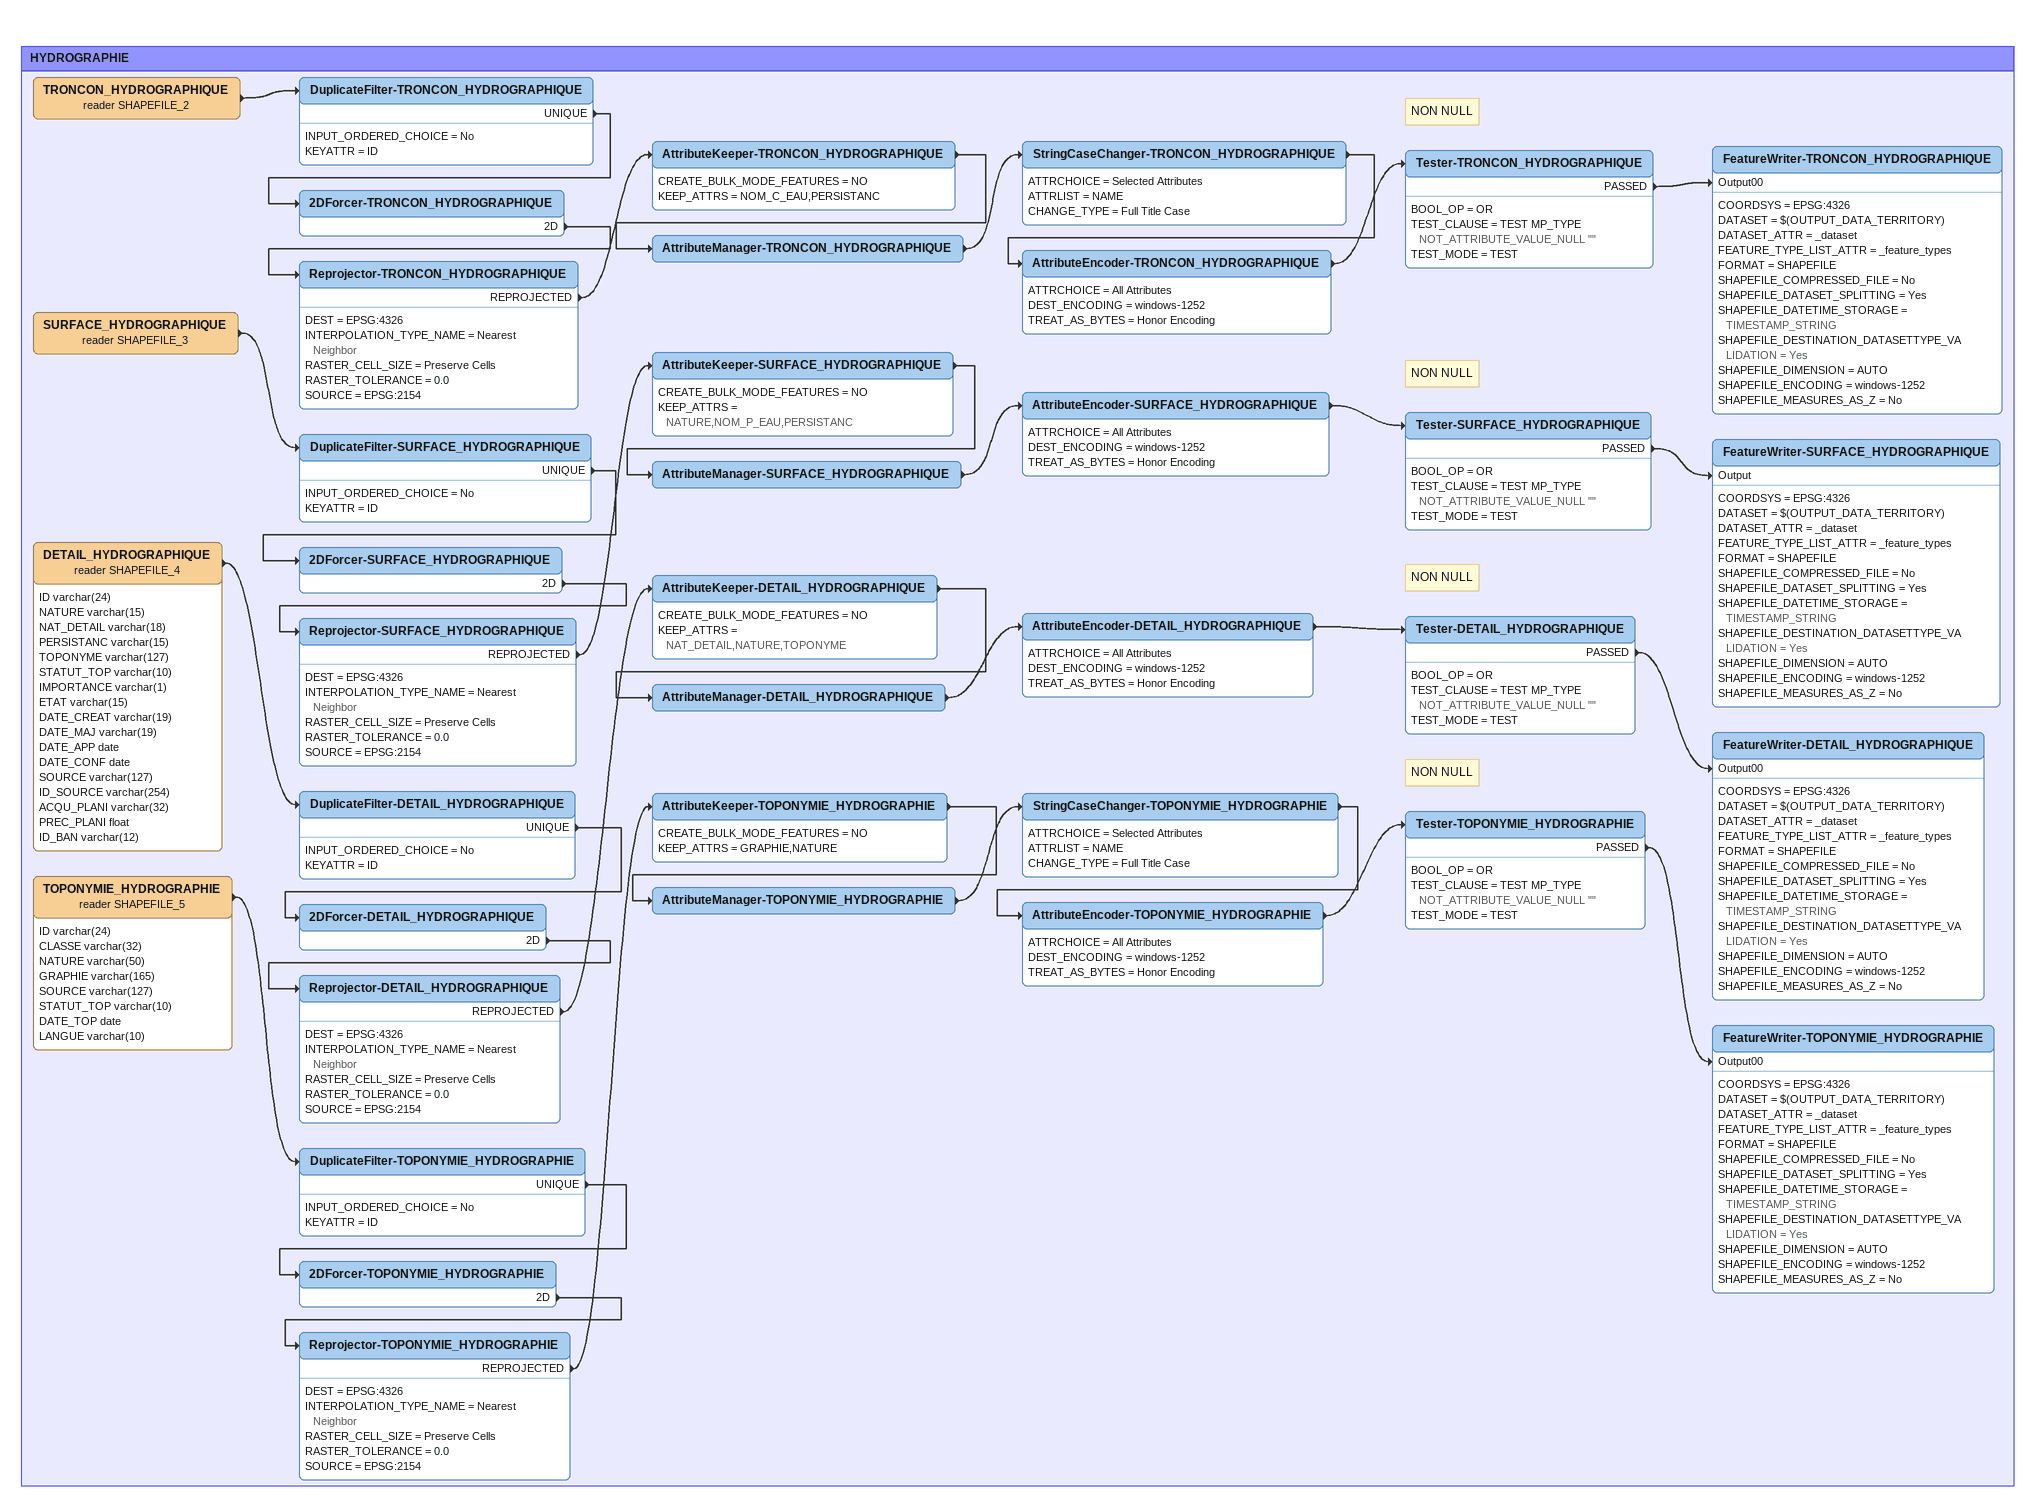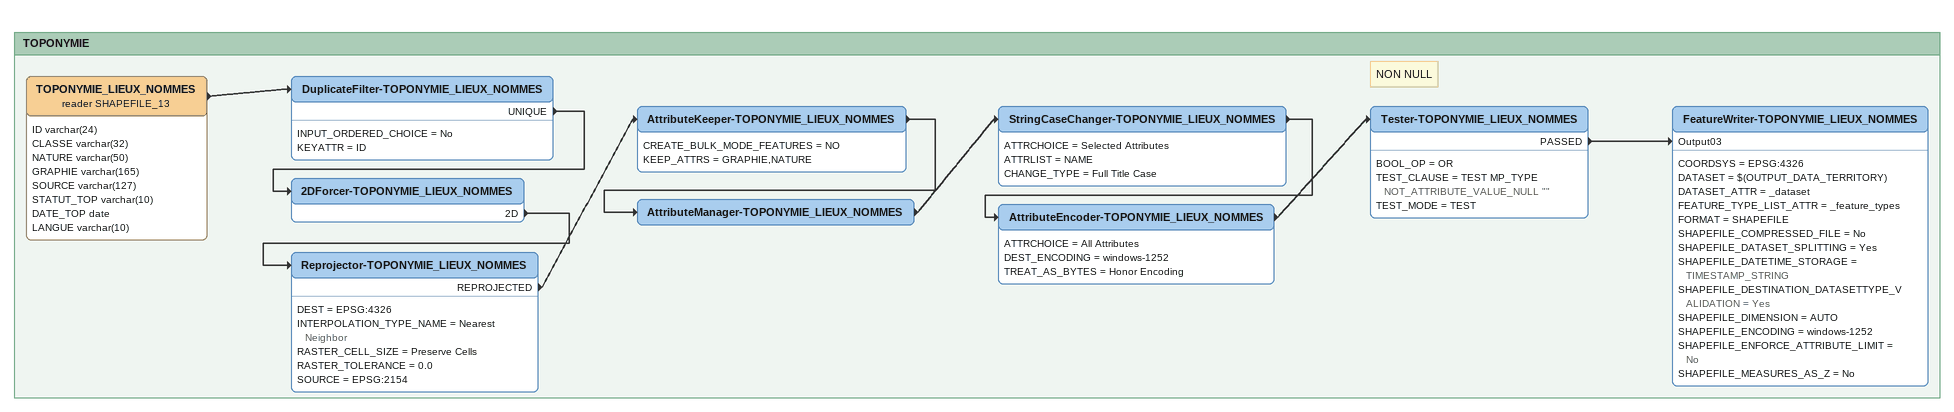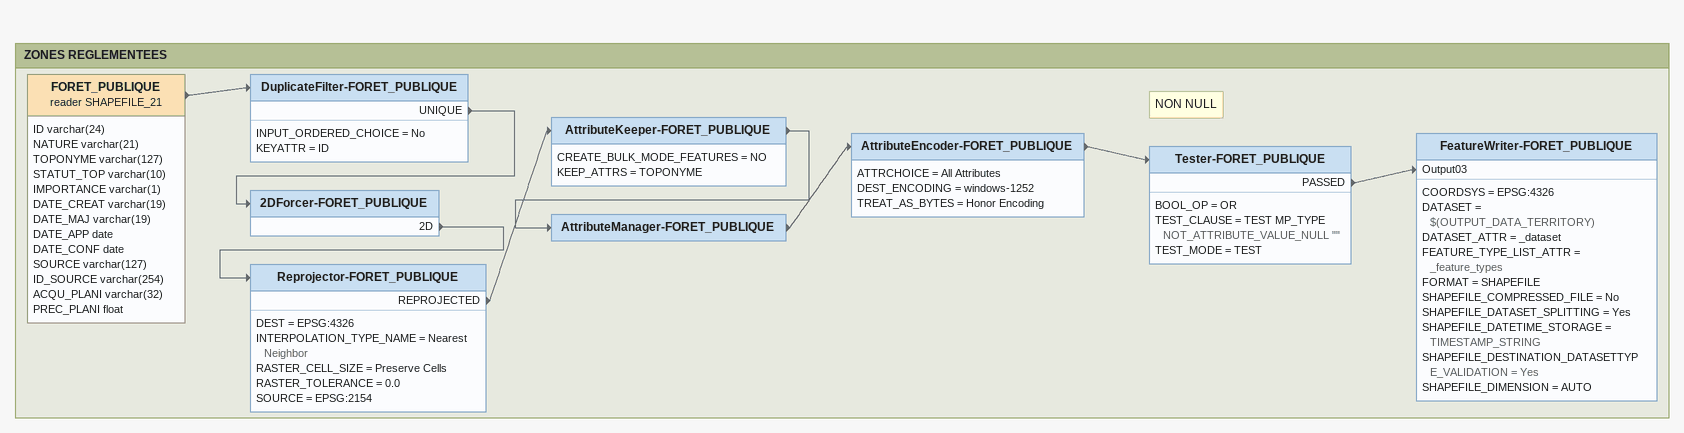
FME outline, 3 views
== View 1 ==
Bookmark: HYDROGRAPHIE
TRONCON_HYDROGRAPHIQUE (reader SHAPEFILE_2)
    -> DuplicateFilter-TRONCON_HYDROGRAPHIQUE
DuplicateFilter-TRONCON_HYDROGRAPHIQUE
    INPUT_ORDERED_CHOICE = No
    KEYATTR = ID
    UNIQUE -> 2DForcer-TRONCON_HYDROGRAPHIQUE
2DForcer-TRONCON_HYDROGRAPHIQUE
    2D -> Reprojector-TRONCON_HYDROGRAPHIQUE
Reprojector-TRONCON_HYDROGRAPHIQUE
    DEST = EPSG:4326
    INTERPOLATION_TYPE_NAME = Nearest Neighbor
    RASTER_CELL_SIZE = Preserve Cells
    RASTER_TOLERANCE = 0.0
    SOURCE = EPSG:2154
    REPROJECTED -> AttributeKeeper-TRONCON_HYDROGRAPHIQUE
AttributeKeeper-TRONCON_HYDROGRAPHIQUE
    CREATE_BULK_MODE_FEATURES = NO
    KEEP_ATTRS = NOM_C_EAU,PERSISTANC
    -> AttributeManager-TRONCON_HYDROGRAPHIQUE
AttributeManager-TRONCON_HYDROGRAPHIQUE
    -> StringCaseChanger-TRONCON_HYDROGRAPHIQUE
StringCaseChanger-TRONCON_HYDROGRAPHIQUE
    ATTRCHOICE = Selected Attributes
    ATTRLIST = NAME
    CHANGE_TYPE = Full Title Case
    -> AttributeEncoder-TRONCON_HYDROGRAPHIQUE
AttributeEncoder-TRONCON_HYDROGRAPHIQUE
    ATTRCHOICE = All Attributes
    DEST_ENCODING = windows-1252
    TREAT_AS_BYTES = Honor Encoding
    -> Tester-TRONCON_HYDROGRAPHIQUE
Note: NON NULL
Tester-TRONCON_HYDROGRAPHIQUE
    BOOL_OP = OR
    TEST_CLAUSE = TEST MP_TYPE NOT_ATTRIBUTE_VALUE_NULL ""
    TEST_MODE = TEST
    PASSED -> FeatureWriter-TRONCON_HYDROGRAPHIQUE [Output00]
FeatureWriter-TRONCON_HYDROGRAPHIQUE
    COORDSYS = EPSG:4326
    DATASET = $(OUTPUT_DATA_TERRITORY)
    DATASET_ATTR = _dataset
    FEATURE_TYPE_LIST_ATTR = _feature_types
    FORMAT = SHAPEFILE
    SHAPEFILE_COMPRESSED_FILE = No
    SHAPEFILE_DATASET_SPLITTING = Yes
    SHAPEFILE_DATETIME_STORAGE = TIMESTAMP_STRING
    SHAPEFILE_DESTINATION_DATASETTYPE_VALIDATION = Yes
    SHAPEFILE_DIMENSION = AUTO
    SHAPEFILE_ENCODING = windows-1252
    SHAPEFILE_MEASURES_AS_Z = No
SURFACE_HYDROGRAPHIQUE (reader SHAPEFILE_3)
    -> DuplicateFilter-SURFACE_HYDROGRAPHIQUE
DuplicateFilter-SURFACE_HYDROGRAPHIQUE
    INPUT_ORDERED_CHOICE = No
    KEYATTR = ID
    UNIQUE -> 2DForcer-SURFACE_HYDROGRAPHIQUE
2DForcer-SURFACE_HYDROGRAPHIQUE
    2D -> Reprojector-SURFACE_HYDROGRAPHIQUE
Reprojector-SURFACE_HYDROGRAPHIQUE
    DEST = EPSG:4326
    INTERPOLATION_TYPE_NAME = Nearest Neighbor
    RASTER_CELL_SIZE = Preserve Cells
    RASTER_TOLERANCE = 0.0
    SOURCE = EPSG:2154
    REPROJECTED -> AttributeKeeper-SURFACE_HYDROGRAPHIQUE
AttributeKeeper-SURFACE_HYDROGRAPHIQUE
    CREATE_BULK_MODE_FEATURES = NO
    KEEP_ATTRS = NATURE,NOM_P_EAU,PERSISTANC
    -> AttributeManager-SURFACE_HYDROGRAPHIQUE
AttributeManager-SURFACE_HYDROGRAPHIQUE
    -> AttributeEncoder-SURFACE_HYDROGRAPHIQUE
AttributeEncoder-SURFACE_HYDROGRAPHIQUE
    ATTRCHOICE = All Attributes
    DEST_ENCODING = windows-1252
    TREAT_AS_BYTES = Honor Encoding
    -> Tester-SURFACE_HYDROGRAPHIQUE
Note: NON NULL
Tester-SURFACE_HYDROGRAPHIQUE
    BOOL_OP = OR
    TEST_CLAUSE = TEST MP_TYPE NOT_ATTRIBUTE_VALUE_NULL ""
    TEST_MODE = TEST
    PASSED -> FeatureWriter-SURFACE_HYDROGRAPHIQUE [Output]
FeatureWriter-SURFACE_HYDROGRAPHIQUE
    COORDSYS = EPSG:4326
    DATASET = $(OUTPUT_DATA_TERRITORY)
    DATASET_ATTR = _dataset
    FEATURE_TYPE_LIST_ATTR = _feature_types
    FORMAT = SHAPEFILE
    SHAPEFILE_COMPRESSED_FILE = No
    SHAPEFILE_DATASET_SPLITTING = Yes
    SHAPEFILE_DATETIME_STORAGE = TIMESTAMP_STRING
    SHAPEFILE_DESTINATION_DATASETTYPE_VALIDATION = Yes
    SHAPEFILE_DIMENSION = AUTO
    SHAPEFILE_ENCODING = windows-1252
    SHAPEFILE_MEASURES_AS_Z = No
DETAIL_HYDROGRAPHIQUE (reader SHAPEFILE_4)
    attributes: ID varchar(24), NATURE varchar(15), NAT_DETAIL varchar(18), PERSISTANC varchar(15), TOPONYME varchar(127), STATUT_TOP varchar(10), IMPORTANCE varchar(1), ETAT varchar(15), DATE_CREAT varchar(19), DATE_MAJ varchar(19), DATE_APP date, DATE_CONF date, SOURCE varchar(127), ID_SOURCE varchar(254), ACQU_PLANI varchar(32), PREC_PLANI float, ID_BAN varchar(12)
    -> DuplicateFilter-DETAIL_HYDROGRAPHIQUE
DuplicateFilter-DETAIL_HYDROGRAPHIQUE
    INPUT_ORDERED_CHOICE = No
    KEYATTR = ID
    UNIQUE -> 2DForcer-DETAIL_HYDROGRAPHIQUE
2DForcer-DETAIL_HYDROGRAPHIQUE
    2D -> Reprojector-DETAIL_HYDROGRAPHIQUE
Reprojector-DETAIL_HYDROGRAPHIQUE
    DEST = EPSG:4326
    INTERPOLATION_TYPE_NAME = Nearest Neighbor
    RASTER_CELL_SIZE = Preserve Cells
    RASTER_TOLERANCE = 0.0
    SOURCE = EPSG:2154
    REPROJECTED -> AttributeKeeper-DETAIL_HYDROGRAPHIQUE
AttributeKeeper-DETAIL_HYDROGRAPHIQUE
    CREATE_BULK_MODE_FEATURES = NO
    KEEP_ATTRS = NAT_DETAIL,NATURE,TOPONYME
    -> AttributeManager-DETAIL_HYDROGRAPHIQUE
AttributeManager-DETAIL_HYDROGRAPHIQUE
    -> AttributeEncoder-DETAIL_HYDROGRAPHIQUE
AttributeEncoder-DETAIL_HYDROGRAPHIQUE
    ATTRCHOICE = All Attributes
    DEST_ENCODING = windows-1252
    TREAT_AS_BYTES = Honor Encoding
    -> Tester-DETAIL_HYDROGRAPHIQUE
Note: NON NULL
Tester-DETAIL_HYDROGRAPHIQUE
    BOOL_OP = OR
    TEST_CLAUSE = TEST MP_TYPE NOT_ATTRIBUTE_VALUE_NULL ""
    TEST_MODE = TEST
    PASSED -> FeatureWriter-DETAIL_HYDROGRAPHIQUE [Output00]
FeatureWriter-DETAIL_HYDROGRAPHIQUE
    COORDSYS = EPSG:4326
    DATASET = $(OUTPUT_DATA_TERRITORY)
    DATASET_ATTR = _dataset
    FEATURE_TYPE_LIST_ATTR = _feature_types
    FORMAT = SHAPEFILE
    SHAPEFILE_COMPRESSED_FILE = No
    SHAPEFILE_DATASET_SPLITTING = Yes
    SHAPEFILE_DATETIME_STORAGE = TIMESTAMP_STRING
    SHAPEFILE_DESTINATION_DATASETTYPE_VALIDATION = Yes
    SHAPEFILE_DIMENSION = AUTO
    SHAPEFILE_ENCODING = windows-1252
    SHAPEFILE_MEASURES_AS_Z = No
TOPONYMIE_HYDROGRAPHIE (reader SHAPEFILE_5)
    attributes: ID varchar(24), CLASSE varchar(32), NATURE varchar(50), GRAPHIE varchar(165), SOURCE varchar(127), STATUT_TOP varchar(10), DATE_TOP date, LANGUE varchar(10)
    -> DuplicateFilter-TOPONYMIE_HYDROGRAPHIE
DuplicateFilter-TOPONYMIE_HYDROGRAPHIE
    INPUT_ORDERED_CHOICE = No
    KEYATTR = ID
    UNIQUE -> 2DForcer-TOPONYMIE_HYDROGRAPHIE
2DForcer-TOPONYMIE_HYDROGRAPHIE
    2D -> Reprojector-TOPONYMIE_HYDROGRAPHIE
Reprojector-TOPONYMIE_HYDROGRAPHIE
    DEST = EPSG:4326
    INTERPOLATION_TYPE_NAME = Nearest Neighbor
    RASTER_CELL_SIZE = Preserve Cells
    RASTER_TOLERANCE = 0.0
    SOURCE = EPSG:2154
    REPROJECTED -> AttributeKeeper-TOPONYMIE_HYDROGRAPHIE
AttributeKeeper-TOPONYMIE_HYDROGRAPHIE
    CREATE_BULK_MODE_FEATURES = NO
    KEEP_ATTRS = GRAPHIE,NATURE
    -> AttributeManager-TOPONYMIE_HYDROGRAPHIE
AttributeManager-TOPONYMIE_HYDROGRAPHIE
    -> StringCaseChanger-TOPONYMIE_HYDROGRAPHIE
StringCaseChanger-TOPONYMIE_HYDROGRAPHIE
    ATTRCHOICE = Selected Attributes
    ATTRLIST = NAME
    CHANGE_TYPE = Full Title Case
    -> AttributeEncoder-TOPONYMIE_HYDROGRAPHIE
AttributeEncoder-TOPONYMIE_HYDROGRAPHIE
    ATTRCHOICE = All Attributes
    DEST_ENCODING = windows-1252
    TREAT_AS_BYTES = Honor Encoding
    -> Tester-TOPONYMIE_HYDROGRAPHIE
Note: NON NULL
Tester-TOPONYMIE_HYDROGRAPHIE
    BOOL_OP = OR
    TEST_CLAUSE = TEST MP_TYPE NOT_ATTRIBUTE_VALUE_NULL ""
    TEST_MODE = TEST
    PASSED -> FeatureWriter-TOPONYMIE_HYDROGRAPHIE [Output00]
FeatureWriter-TOPONYMIE_HYDROGRAPHIE
    COORDSYS = EPSG:4326
    DATASET = $(OUTPUT_DATA_TERRITORY)
    DATASET_ATTR = _dataset
    FEATURE_TYPE_LIST_ATTR = _feature_types
    FORMAT = SHAPEFILE
    SHAPEFILE_COMPRESSED_FILE = No
    SHAPEFILE_DATASET_SPLITTING = Yes
    SHAPEFILE_DATETIME_STORAGE = TIMESTAMP_STRING
    SHAPEFILE_DESTINATION_DATASETTYPE_VALIDATION = Yes
    SHAPEFILE_DIMENSION = AUTO
    SHAPEFILE_ENCODING = windows-1252
    SHAPEFILE_MEASURES_AS_Z = No

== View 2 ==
Bookmark: TOPONYMIE
TOPONYMIE_LIEUX_NOMMES (reader SHAPEFILE_13)
    attributes: ID varchar(24), CLASSE varchar(32), NATURE varchar(50), GRAPHIE varchar(165), SOURCE varchar(127), STATUT_TOP varchar(10), DATE_TOP date, LANGUE varchar(10)
    -> DuplicateFilter-TOPONYMIE_LIEUX_NOMMES
DuplicateFilter-TOPONYMIE_LIEUX_NOMMES
    INPUT_ORDERED_CHOICE = No
    KEYATTR = ID
    UNIQUE -> 2DForcer-TOPONYMIE_LIEUX_NOMMES
2DForcer-TOPONYMIE_LIEUX_NOMMES
    2D -> Reprojector-TOPONYMIE_LIEUX_NOMMES
Reprojector-TOPONYMIE_LIEUX_NOMMES
    DEST = EPSG:4326
    INTERPOLATION_TYPE_NAME = Nearest Neighbor
    RASTER_CELL_SIZE = Preserve Cells
    RASTER_TOLERANCE = 0.0
    SOURCE = EPSG:2154
    REPROJECTED -> AttributeKeeper-TOPONYMIE_LIEUX_NOMMES
AttributeKeeper-TOPONYMIE_LIEUX_NOMMES
    CREATE_BULK_MODE_FEATURES = NO
    KEEP_ATTRS = GRAPHIE,NATURE
    -> AttributeManager-TOPONYMIE_LIEUX_NOMMES
AttributeManager-TOPONYMIE_LIEUX_NOMMES
    -> StringCaseChanger-TOPONYMIE_LIEUX_NOMMES
StringCaseChanger-TOPONYMIE_LIEUX_NOMMES
    ATTRCHOICE = Selected Attributes
    ATTRLIST = NAME
    CHANGE_TYPE = Full Title Case
    -> AttributeEncoder-TOPONYMIE_LIEUX_NOMMES
AttributeEncoder-TOPONYMIE_LIEUX_NOMMES
    ATTRCHOICE = All Attributes
    DEST_ENCODING = windows-1252
    TREAT_AS_BYTES = Honor Encoding
    -> Tester-TOPONYMIE_LIEUX_NOMMES
Note: NON NULL
Tester-TOPONYMIE_LIEUX_NOMMES
    BOOL_OP = OR
    TEST_CLAUSE = TEST MP_TYPE NOT_ATTRIBUTE_VALUE_NULL ""
    TEST_MODE = TEST
    PASSED -> FeatureWriter-TOPONYMIE_LIEUX_NOMMES [Output03]
FeatureWriter-TOPONYMIE_LIEUX_NOMMES
    COORDSYS = EPSG:4326
    DATASET = $(OUTPUT_DATA_TERRITORY)
    DATASET_ATTR = _dataset
    FEATURE_TYPE_LIST_ATTR = _feature_types
    FORMAT = SHAPEFILE
    SHAPEFILE_COMPRESSED_FILE = No
    SHAPEFILE_DATASET_SPLITTING = Yes
    SHAPEFILE_DATETIME_STORAGE = TIMESTAMP_STRING
    SHAPEFILE_DESTINATION_DATASETTYPE_VALIDATION = Yes
    SHAPEFILE_DIMENSION = AUTO
    SHAPEFILE_ENCODING = windows-1252
    SHAPEFILE_ENFORCE_ATTRIBUTE_LIMIT = No
    SHAPEFILE_MEASURES_AS_Z = No

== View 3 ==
Bookmark: ZONES REGLEMENTEES
FORET_PUBLIQUE (reader SHAPEFILE_21)
    attributes: ID varchar(24), NATURE varchar(21), TOPONYME varchar(127), STATUT_TOP varchar(10), IMPORTANCE varchar(1), DATE_CREAT varchar(19), DATE_MAJ varchar(19), DATE_APP date, DATE_CONF date, SOURCE varchar(127), ID_SOURCE varchar(254), ACQU_PLANI varchar(32), PREC_PLANI float
    -> DuplicateFilter-FORET_PUBLIQUE
DuplicateFilter-FORET_PUBLIQUE
    INPUT_ORDERED_CHOICE = No
    KEYATTR = ID
    UNIQUE -> 2DForcer-FORET_PUBLIQUE
2DForcer-FORET_PUBLIQUE
    2D -> Reprojector-FORET_PUBLIQUE
Reprojector-FORET_PUBLIQUE
    DEST = EPSG:4326
    INTERPOLATION_TYPE_NAME = Nearest Neighbor
    RASTER_CELL_SIZE = Preserve Cells
    RASTER_TOLERANCE = 0.0
    SOURCE = EPSG:2154
    REPROJECTED -> AttributeKeeper-FORET_PUBLIQUE
AttributeKeeper-FORET_PUBLIQUE
    CREATE_BULK_MODE_FEATURES = NO
    KEEP_ATTRS = TOPONYME
    -> AttributeManager-FORET_PUBLIQUE
AttributeManager-FORET_PUBLIQUE
    -> AttributeEncoder-FORET_PUBLIQUE
AttributeEncoder-FORET_PUBLIQUE
    ATTRCHOICE = All Attributes
    DEST_ENCODING = windows-1252
    TREAT_AS_BYTES = Honor Encoding
    -> Tester-FORET_PUBLIQUE
Note: NON NULL
Tester-FORET_PUBLIQUE
    BOOL_OP = OR
    TEST_CLAUSE = TEST MP_TYPE NOT_ATTRIBUTE_VALUE_NULL ""
    TEST_MODE = TEST
    PASSED -> FeatureWriter-FORET_PUBLIQUE [Output03]
FeatureWriter-FORET_PUBLIQUE
    COORDSYS = EPSG:4326
    DATASET = $(OUTPUT_DATA_TERRITORY)
    DATASET_ATTR = _dataset
    FEATURE_TYPE_LIST_ATTR = _feature_types
    FORMAT = SHAPEFILE
    SHAPEFILE_COMPRESSED_FILE = No
    SHAPEFILE_DATASET_SPLITTING = Yes
    SHAPEFILE_DATETIME_STORAGE = TIMESTAMP_STRING
    SHAPEFILE_DESTINATION_DATASETTYPE_VALIDATION = Yes
    SHAPEFILE_DIMENSION = AUTO
